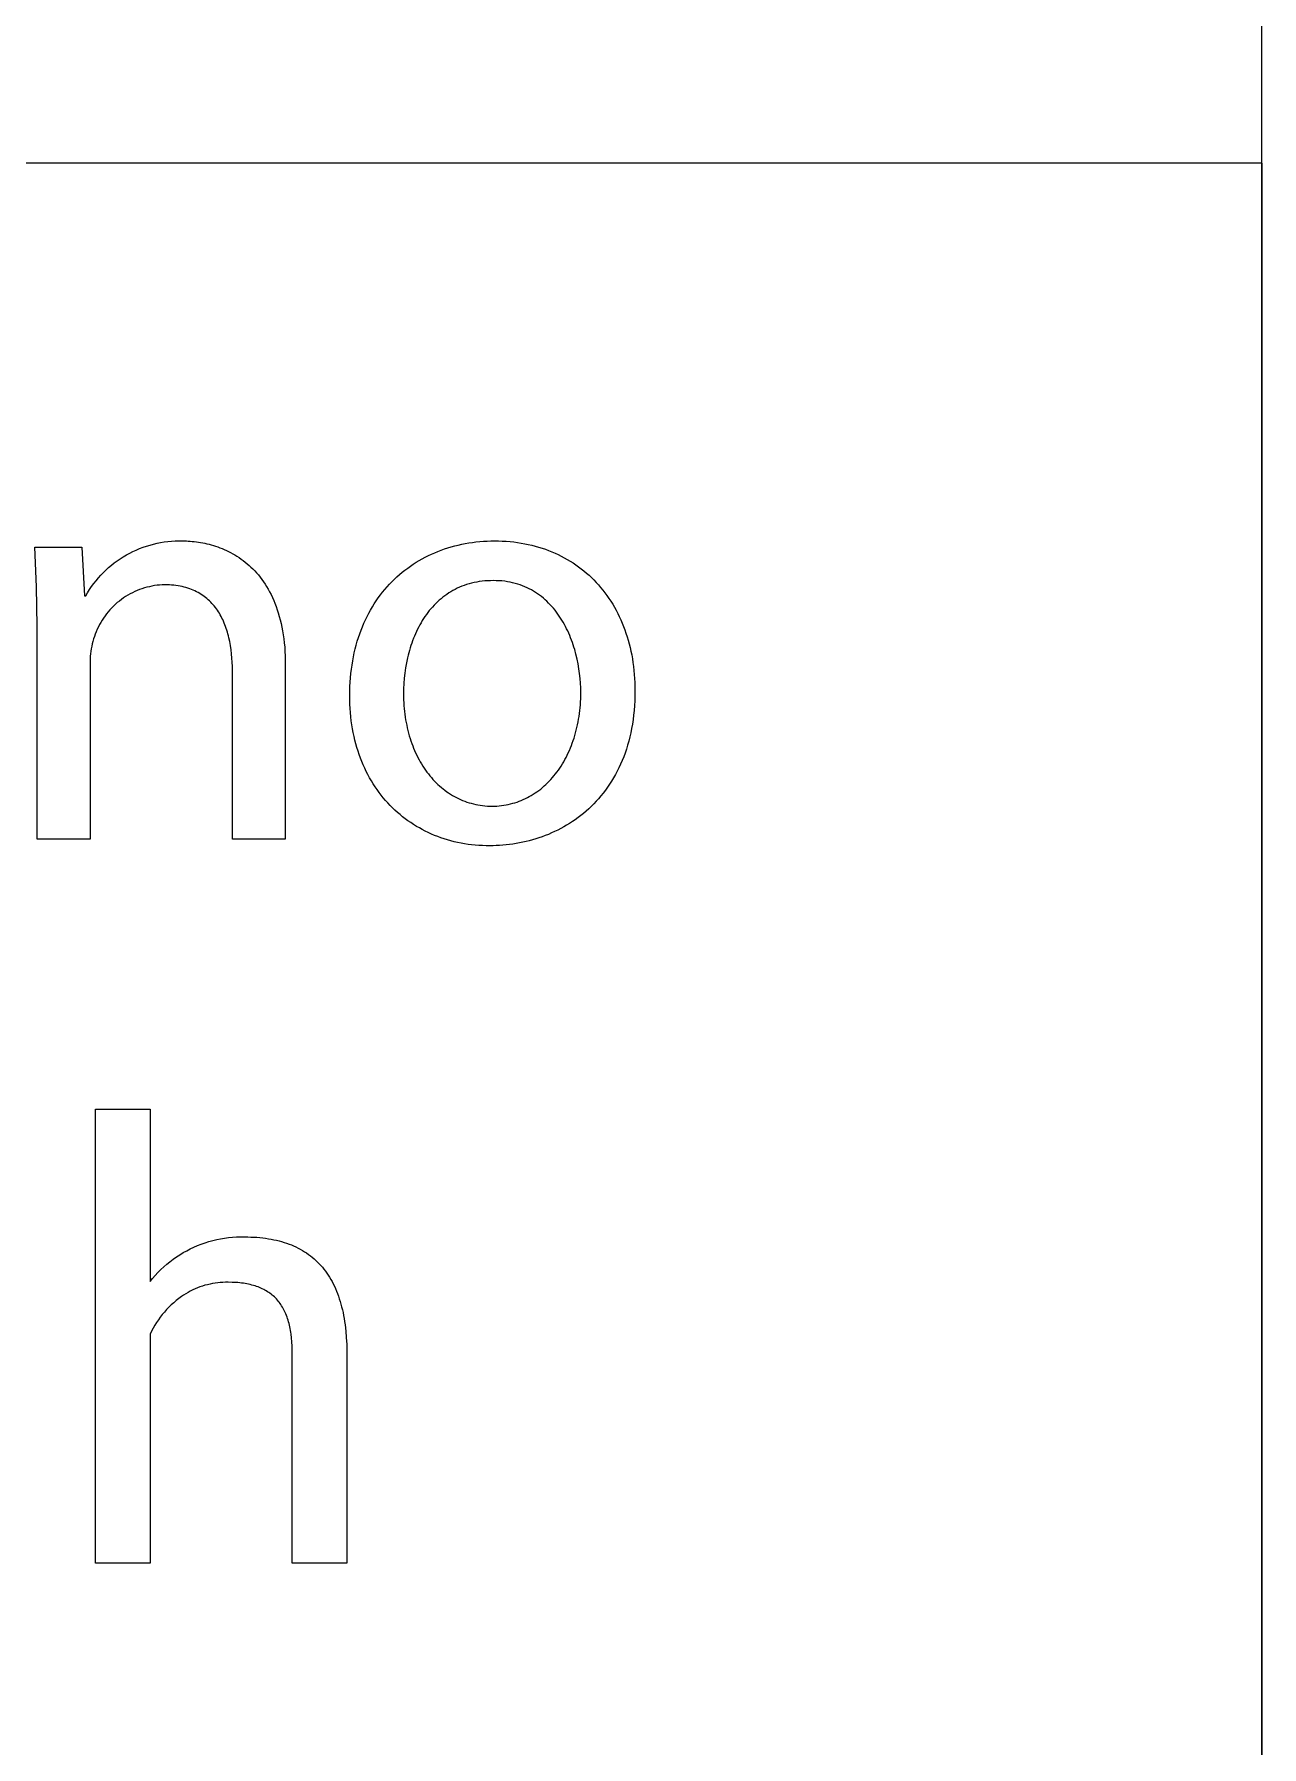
# Model space of a CAD drawing. Header units: millimetres. Extents: x -2163 to 4354, y -841 to 3711.
# Drawn here: x 4214.9 to 4347.7, y -284.2 to -98.9 of the extents above; entities that cross this region are included whole.
import ezdxf

# ---------------------------------------------------------------- set-up
doc = ezdxf.new("R2010")
doc.units = ezdxf.units.MM
doc.header["$MEASUREMENT"] = 0
doc.layers.add('Domyślny', color=7, linetype='Continuous', true_color=0x000000)

msp = doc.modelspace()

# ---------------------------------------------------------------- linework, layer by layer
at = {"layer": 'Domyślny', "color": 18, "lineweight": 15, "true_color": 0x000000}
for p, q in [((4347.69, -841.29), (4347.69, 3711.47)), ((4347.69, -112.81), (1891.21, -112.81)), ((4347.69, -112.81), (4347.69, -841.28)), ((4228.55, -153.88), (4228.94, -153.82)), ((4228.94, -153.82), (4229.33, -153.77)), ((4229.33, -153.77), (4229.73, -153.73)), ((4229.73, -153.73), (4230.12, -153.71)), ((4230.12, -153.71), (4230.52, -153.7)), ((4230.52, -153.7), (4230.91, -153.71)), ((4230.91, -153.71), (4231.12, -153.71)), ((4231.12, -153.71), (4231.33, -153.71)), ((4231.33, -153.71), (4231.54, -153.72)), ((4231.54, -153.72), (4231.75, -153.74)), ((4231.75, -153.74), (4231.97, -153.76)), ((4231.97, -153.76), (4232.19, -153.78)), ((4232.19, -153.78), (4232.42, -153.81)), ((4232.42, -153.81), (4232.64, -153.84)), ((4232.64, -153.84), (4232.87, -153.88)), ((4262.28, -153.87), (4262.67, -153.82)), ((4262.67, -153.82), (4263.07, -153.78)), ((4263.07, -153.78), (4263.47, -153.74)), ((4263.47, -153.74), (4263.87, -153.72)), ((4263.87, -153.72), (4264.27, -153.71)), ((4264.27, -153.71), (4264.68, -153.7)), ((4264.68, -153.7), (4265.1, -153.71)), ((4265.1, -153.71), (4265.52, -153.72)), ((4265.52, -153.72), (4265.94, -153.75)), ((4265.94, -153.75), (4266.35, -153.78)), ((4266.35, -153.78), (4266.75, -153.82)), ((4266.75, -153.82), (4267.15, -153.87)), ((4215.12, -158.67), (4214.92, -154.4)), ((4214.92, -154.4), (4220.02, -154.4)), ((4220.02, -154.4), (4220.32, -159.65)), ((4223.85, -155.86), (4224.18, -155.63)), ((4224.18, -155.63), (4224.51, -155.42)), ((4224.51, -155.42), (4224.85, -155.22)), ((4224.85, -155.22), (4225.2, -155.03)), ((4225.2, -155.03), (4225.55, -154.85)), ((4225.55, -154.85), (4225.91, -154.69)), ((4225.91, -154.69), (4226.27, -154.53)), ((4226.27, -154.53), (4226.64, -154.39)), ((4226.64, -154.39), (4227.02, -154.26)), ((4227.02, -154.26), (4227.4, -154.15)), ((4227.4, -154.15), (4227.78, -154.05)), ((4227.78, -154.05), (4228.16, -153.96)), ((4228.16, -153.96), (4228.55, -153.88)), ((4232.87, -153.88), (4233.1, -153.92)), ((4233.1, -153.92), (4233.33, -153.96)), ((4233.33, -153.96), (4233.56, -154.02)), ((4233.56, -154.02), (4233.79, -154.07)), ((4233.79, -154.07), (4234.02, -154.14)), ((4234.02, -154.14), (4234.26, -154.2)), ((4234.26, -154.2), (4234.49, -154.28)), ((4234.49, -154.28), (4234.72, -154.36)), ((4234.72, -154.36), (4234.96, -154.45)), ((4234.96, -154.45), (4235.19, -154.54)), ((4235.19, -154.54), (4235.43, -154.64)), ((4235.43, -154.64), (4235.66, -154.74)), ((4235.66, -154.74), (4235.89, -154.85)), ((4235.89, -154.85), (4236.12, -154.97)), ((4236.12, -154.97), (4236.35, -155.1)), ((4236.35, -155.1), (4236.58, -155.23)), ((4236.58, -155.23), (4236.8, -155.37)), ((4236.8, -155.37), (4237.03, -155.51)), ((4237.03, -155.51), (4237.25, -155.67)), ((4237.25, -155.67), (4237.47, -155.83)), ((4256.53, -155.82), (4256.85, -155.64)), ((4256.85, -155.64), (4257.18, -155.46)), ((4257.18, -155.46), (4257.52, -155.29)), ((4257.52, -155.29), (4257.86, -155.13)), ((4257.86, -155.13), (4258.2, -154.98)), ((4258.2, -154.98), (4258.55, -154.84)), ((4258.55, -154.84), (4258.91, -154.7)), ((4258.91, -154.7), (4259.27, -154.57)), ((4259.27, -154.57), (4259.63, -154.45)), ((4259.63, -154.45), (4260, -154.34)), ((4260, -154.34), (4260.37, -154.24)), ((4260.37, -154.24), (4260.74, -154.15)), ((4260.74, -154.15), (4261.12, -154.07)), ((4261.12, -154.07), (4261.5, -153.99)), ((4261.5, -153.99), (4261.89, -153.92)), ((4261.89, -153.92), (4262.28, -153.87)), ((4267.15, -153.87), (4267.55, -153.94)), ((4267.55, -153.94), (4267.94, -154.01)), ((4267.94, -154.01), (4268.32, -154.08)), ((4268.32, -154.08), (4268.7, -154.17)), ((4268.7, -154.17), (4269.08, -154.27)), ((4269.08, -154.27), (4269.45, -154.37)), ((4269.45, -154.37), (4269.82, -154.49)), ((4269.82, -154.49), (4270.18, -154.61)), ((4270.18, -154.61), (4270.53, -154.74)), ((4270.53, -154.74), (4270.88, -154.88)), ((4270.88, -154.88), (4271.22, -155.03)), ((4271.22, -155.03), (4271.56, -155.19)), ((4271.56, -155.19), (4271.9, -155.35)), ((4271.9, -155.35), (4272.22, -155.52)), ((4272.22, -155.52), (4272.54, -155.7)), ((4221.81, -157.71), (4222.07, -157.42)), ((4222.07, -157.42), (4222.35, -157.13)), ((4222.35, -157.13), (4222.63, -156.86)), ((4222.63, -156.86), (4222.92, -156.59)), ((4222.92, -156.59), (4223.22, -156.34)), ((4223.22, -156.34), (4223.53, -156.09)), ((4223.53, -156.09), (4223.85, -155.86)), ((4237.47, -155.83), (4237.69, -155.99)), ((4237.69, -155.99), (4237.9, -156.17)), ((4237.9, -156.17), (4238.11, -156.35)), ((4238.11, -156.35), (4238.32, -156.55)), ((4238.32, -156.55), (4238.53, -156.74)), ((4238.53, -156.74), (4238.73, -156.95)), ((4238.73, -156.95), (4238.92, -157.17)), ((4238.92, -157.17), (4239.12, -157.39)), ((4239.12, -157.39), (4239.31, -157.63)), ((4254.12, -157.6), (4254.4, -157.35)), ((4254.4, -157.35), (4254.69, -157.1)), ((4254.69, -157.1), (4254.98, -156.87)), ((4254.98, -156.87), (4255.28, -156.65)), ((4255.28, -156.65), (4255.58, -156.43)), ((4255.58, -156.43), (4255.89, -156.22)), ((4255.89, -156.22), (4256.2, -156.02)), ((4256.2, -156.02), (4256.53, -155.82)), ((4272.54, -155.7), (4272.86, -155.89)), ((4272.86, -155.89), (4273.17, -156.09)), ((4273.17, -156.09), (4273.47, -156.29)), ((4273.47, -156.29), (4273.77, -156.51)), ((4273.77, -156.51), (4274.06, -156.73)), ((4274.06, -156.73), (4274.35, -156.95)), ((4274.35, -156.95), (4274.63, -157.19)), ((4274.63, -157.19), (4274.9, -157.43)), ((4274.9, -157.43), (4275.16, -157.68)), ((4215.18, -162.95), (4215.12, -158.67)), ((4220.45, -159.65), (4220.65, -159.31)), ((4220.65, -159.31), (4220.86, -158.98)), ((4220.86, -158.98), (4221.08, -158.65)), ((4221.08, -158.65), (4221.31, -158.33)), ((4221.31, -158.33), (4221.56, -158.02)), ((4221.56, -158.02), (4221.81, -157.71)), ((4225.49, -159.31), (4225.25, -159.44)), ((4225.75, -159.19), (4225.49, -159.31)), ((4226, -159.08), (4225.75, -159.19)), ((4226.26, -158.98), (4226, -159.08)), ((4226.53, -158.88), (4226.26, -158.98)), ((4226.79, -158.8), (4226.53, -158.88)), ((4227.06, -158.72), (4226.79, -158.8)), ((4227.34, -158.66), (4227.06, -158.72)), ((4227.61, -158.6), (4227.34, -158.66)), ((4227.89, -158.55), (4227.61, -158.6)), ((4228.16, -158.51), (4227.89, -158.55)), ((4228.44, -158.49), (4228.16, -158.51)), ((4228.72, -158.47), (4228.44, -158.49)), ((4229, -158.46), (4228.72, -158.47)), ((4229.25, -158.46), (4229, -158.46)), ((4229.5, -158.47), (4229.25, -158.46)), ((4229.74, -158.49), (4229.5, -158.47)), ((4229.98, -158.51), (4229.74, -158.49)), ((4230.21, -158.53), (4229.98, -158.51)), ((4230.44, -158.57), (4230.21, -158.53)), ((4230.66, -158.61), (4230.44, -158.57)), ((4230.87, -158.65), (4230.66, -158.61)), ((4231.08, -158.7), (4230.87, -158.65)), ((4231.29, -158.76), (4231.08, -158.7)), ((4231.49, -158.82), (4231.29, -158.76)), ((4231.69, -158.88), (4231.49, -158.82)), ((4231.88, -158.95), (4231.69, -158.88)), ((4232.07, -159.03), (4231.88, -158.95)), ((4232.25, -159.11), (4232.07, -159.03)), ((4232.43, -159.2), (4232.25, -159.11)), ((4232.61, -159.29), (4232.43, -159.2)), ((4232.78, -159.39), (4232.61, -159.29)), ((4232.94, -159.49), (4232.78, -159.39)), ((4239.31, -157.63), (4239.49, -157.87)), ((4239.49, -157.87), (4239.67, -158.12)), ((4239.67, -158.12), (4239.85, -158.38)), ((4239.85, -158.38), (4240.02, -158.65)), ((4240.02, -158.65), (4240.18, -158.93)), ((4240.18, -158.93), (4240.34, -159.22)), ((4240.34, -159.22), (4240.49, -159.51)), ((4252.33, -159.56), (4252.57, -159.25)), ((4252.57, -159.25), (4252.81, -158.96)), ((4252.81, -158.96), (4253.06, -158.67)), ((4253.06, -158.67), (4253.31, -158.39)), ((4253.31, -158.39), (4253.58, -158.12)), ((4253.58, -158.12), (4253.84, -157.85)), ((4253.84, -157.85), (4254.12, -157.6)), ((4259.72, -159.34), (4259.51, -159.49)), ((4259.95, -159.21), (4259.72, -159.34)), ((4260.17, -159.07), (4259.95, -159.21)), ((4260.41, -158.95), (4260.17, -159.07)), ((4260.65, -158.83), (4260.41, -158.95)), ((4260.89, -158.72), (4260.65, -158.83)), ((4261.14, -158.62), (4260.89, -158.72)), ((4261.39, -158.52), (4261.14, -158.62)), ((4261.65, -158.43), (4261.39, -158.52)), ((4261.92, -158.35), (4261.65, -158.43)), ((4262.19, -158.28), (4261.92, -158.35)), ((4262.46, -158.22), (4262.19, -158.28)), ((4262.75, -158.16), (4262.46, -158.22)), ((4263.03, -158.11), (4262.75, -158.16)), ((4263.33, -158.07), (4263.03, -158.11)), ((4263.62, -158.04), (4263.33, -158.07)), ((4263.93, -158.02), (4263.62, -158.04)), ((4264.24, -158.01), (4263.93, -158.02)), ((4264.55, -158), (4264.24, -158.01)), ((4264.87, -158.01), (4264.55, -158)), ((4265.17, -158.02), (4264.87, -158.01)), ((4265.48, -158.04), (4265.17, -158.02)), ((4265.78, -158.08), (4265.48, -158.04)), ((4266.07, -158.12), (4265.78, -158.08)), ((4266.35, -158.17), (4266.07, -158.12)), ((4266.63, -158.23), (4266.35, -158.17)), ((4266.91, -158.3), (4266.63, -158.23)), ((4267.18, -158.38), (4266.91, -158.3)), ((4267.44, -158.47), (4267.18, -158.38)), ((4267.69, -158.56), (4267.44, -158.47)), ((4267.95, -158.66), (4267.69, -158.56)), ((4268.19, -158.77), (4267.95, -158.66)), ((4268.43, -158.89), (4268.19, -158.77)), ((4268.67, -159.01), (4268.43, -158.89)), ((4268.89, -159.14), (4268.67, -159.01)), ((4269.12, -159.28), (4268.89, -159.14)), ((4269.34, -159.43), (4269.12, -159.28)), ((4275.16, -157.68), (4275.42, -157.93)), ((4275.42, -157.93), (4275.68, -158.2)), ((4275.68, -158.2), (4275.92, -158.47)), ((4275.92, -158.47), (4276.16, -158.75)), ((4276.16, -158.75), (4276.4, -159.03)), ((4276.4, -159.03), (4276.62, -159.32)), ((4276.62, -159.32), (4276.84, -159.62)), ((4220.32, -159.65), (4220.45, -159.65)), ((4223.06, -161.17), (4222.87, -161.38)), ((4223.25, -160.96), (4223.06, -161.17)), ((4223.45, -160.76), (4223.25, -160.96)), ((4223.65, -160.57), (4223.45, -160.76)), ((4223.86, -160.39), (4223.65, -160.57)), ((4224.08, -160.21), (4223.86, -160.39)), ((4224.3, -160.04), (4224.08, -160.21)), ((4224.53, -159.88), (4224.3, -160.04)), ((4224.76, -159.72), (4224.53, -159.88)), ((4225, -159.58), (4224.76, -159.72)), ((4225.25, -159.44), (4225, -159.58)), ((4233.1, -159.6), (4232.94, -159.49)), ((4233.26, -159.71), (4233.1, -159.6)), ((4233.41, -159.82), (4233.26, -159.71)), ((4233.56, -159.94), (4233.41, -159.82)), ((4233.7, -160.07), (4233.56, -159.94)), ((4233.84, -160.19), (4233.7, -160.07)), ((4233.97, -160.33), (4233.84, -160.19)), ((4234.1, -160.47), (4233.97, -160.33)), ((4234.23, -160.61), (4234.1, -160.47)), ((4234.35, -160.75), (4234.23, -160.61)), ((4234.47, -160.9), (4234.35, -160.75)), ((4234.58, -161.05), (4234.47, -160.9)), ((4234.69, -161.21), (4234.58, -161.05)), ((4234.8, -161.37), (4234.69, -161.21)), ((4240.49, -159.51), (4240.64, -159.82)), ((4240.64, -159.82), (4240.78, -160.14)), ((4240.78, -160.14), (4240.92, -160.46)), ((4240.92, -160.46), (4241.05, -160.8)), ((4241.05, -160.8), (4241.17, -161.15)), ((4241.17, -161.15), (4241.28, -161.5)), ((4251.07, -161.53), (4251.26, -161.19)), ((4251.26, -161.19), (4251.46, -160.84)), ((4251.46, -160.84), (4251.67, -160.51)), ((4251.67, -160.51), (4251.88, -160.19)), ((4251.88, -160.19), (4252.1, -159.87)), ((4252.1, -159.87), (4252.33, -159.56)), ((4257.62, -161.25), (4257.46, -161.46)), ((4257.78, -161.05), (4257.62, -161.25)), ((4257.96, -160.86), (4257.78, -161.05)), ((4258.13, -160.67), (4257.96, -160.86)), ((4258.31, -160.48), (4258.13, -160.67)), ((4258.5, -160.3), (4258.31, -160.48)), ((4258.69, -160.13), (4258.5, -160.3)), ((4258.89, -159.96), (4258.69, -160.13)), ((4259.09, -159.79), (4258.89, -159.96)), ((4259.3, -159.64), (4259.09, -159.79)), ((4259.51, -159.49), (4259.3, -159.64)), ((4269.55, -159.58), (4269.34, -159.43)), ((4269.75, -159.73), (4269.55, -159.58)), ((4269.96, -159.9), (4269.75, -159.73)), ((4270.15, -160.07), (4269.96, -159.9)), ((4270.34, -160.24), (4270.15, -160.07)), ((4270.53, -160.43), (4270.34, -160.24)), ((4270.71, -160.61), (4270.53, -160.43)), ((4270.88, -160.8), (4270.71, -160.61)), ((4271.05, -161), (4270.88, -160.8)), ((4271.22, -161.2), (4271.05, -161)), ((4271.38, -161.41), (4271.22, -161.2)), ((4276.84, -159.62), (4277.05, -159.93)), ((4277.05, -159.93), (4277.26, -160.24)), ((4277.26, -160.24), (4277.46, -160.56)), ((4277.46, -160.56), (4277.65, -160.88)), ((4277.65, -160.88), (4277.83, -161.21)), ((4277.83, -161.21), (4278.01, -161.55)), ((4215.18, -186), (4215.18, -162.95)), ((4221.81, -163.01), (4221.69, -163.27)), ((4221.93, -162.77), (4221.81, -163.01)), ((4222.07, -162.52), (4221.93, -162.77)), ((4222.22, -162.28), (4222.07, -162.52)), ((4222.37, -162.05), (4222.22, -162.28)), ((4222.53, -161.82), (4222.37, -162.05)), ((4222.7, -161.59), (4222.53, -161.82)), ((4222.87, -161.38), (4222.7, -161.59)), ((4234.9, -161.54), (4234.8, -161.37)), ((4235, -161.7), (4234.9, -161.54)), ((4235.09, -161.88), (4235, -161.7)), ((4235.18, -162.05), (4235.09, -161.88)), ((4235.27, -162.23), (4235.18, -162.05)), ((4235.35, -162.41), (4235.27, -162.23)), ((4235.43, -162.6), (4235.35, -162.41)), ((4235.51, -162.78), (4235.43, -162.6)), ((4235.58, -162.97), (4235.51, -162.78)), ((4235.65, -163.17), (4235.58, -162.97)), ((4241.28, -161.5), (4241.39, -161.87)), ((4241.39, -161.87), (4241.49, -162.25)), ((4241.49, -162.25), (4241.58, -162.64)), ((4241.58, -162.64), (4241.67, -163.04)), ((4241.67, -163.04), (4241.74, -163.45)), ((4250.23, -163.38), (4250.39, -163)), ((4250.39, -163), (4250.55, -162.62)), ((4250.55, -162.62), (4250.71, -162.25)), ((4250.71, -162.25), (4250.89, -161.89)), ((4250.89, -161.89), (4251.07, -161.53)), ((4256.47, -163.02), (4256.35, -163.26)), ((4256.6, -162.79), (4256.47, -163.02)), ((4256.73, -162.56), (4256.6, -162.79)), ((4256.86, -162.33), (4256.73, -162.56)), ((4257, -162.1), (4256.86, -162.33)), ((4257.15, -161.88), (4257, -162.1)), ((4257.3, -161.67), (4257.15, -161.88)), ((4257.46, -161.46), (4257.3, -161.67)), ((4271.53, -161.62), (4271.38, -161.41)), ((4271.68, -161.84), (4271.53, -161.62)), ((4271.83, -162.06), (4271.68, -161.84)), ((4271.97, -162.28), (4271.83, -162.06)), ((4272.1, -162.51), (4271.97, -162.28)), ((4272.23, -162.74), (4272.1, -162.51)), ((4272.36, -162.97), (4272.23, -162.74)), ((4272.48, -163.21), (4272.36, -162.97)), ((4278.01, -161.55), (4278.17, -161.89)), ((4278.17, -161.89), (4278.34, -162.24)), ((4278.34, -162.24), (4278.49, -162.6)), ((4278.49, -162.6), (4278.63, -162.96)), ((4278.63, -162.96), (4278.77, -163.33)), ((4221.15, -164.84), (4221.09, -165.11)), ((4221.22, -164.58), (4221.15, -164.84)), ((4221.3, -164.32), (4221.22, -164.58)), ((4221.38, -164.05), (4221.3, -164.32)), ((4221.47, -163.79), (4221.38, -164.05)), ((4221.58, -163.53), (4221.47, -163.79)), ((4221.69, -163.27), (4221.58, -163.53)), ((4235.71, -163.37), (4235.65, -163.17)), ((4235.77, -163.57), (4235.71, -163.37)), ((4235.83, -163.77), (4235.77, -163.57)), ((4235.88, -163.97), (4235.83, -163.77)), ((4235.93, -164.18), (4235.88, -163.97)), ((4236.03, -164.6), (4235.93, -164.18)), ((4236.1, -165.03), (4236.03, -164.6)), ((4241.74, -163.45), (4241.81, -163.87)), ((4241.81, -163.87), (4241.87, -164.3)), ((4241.87, -164.3), (4241.92, -164.74)), ((4241.92, -164.74), (4241.97, -165.2)), ((4249.71, -164.99), (4249.83, -164.57)), ((4249.83, -164.57), (4249.96, -164.17)), ((4249.96, -164.17), (4250.09, -163.77)), ((4250.09, -163.77), (4250.23, -163.38)), ((4255.72, -164.76), (4255.63, -165.02)), ((4255.81, -164.51), (4255.72, -164.76)), ((4255.91, -164.25), (4255.81, -164.51)), ((4256.01, -164), (4255.91, -164.25)), ((4256.12, -163.75), (4256.01, -164)), ((4256.23, -163.5), (4256.12, -163.75)), ((4256.35, -163.26), (4256.23, -163.5)), ((4272.59, -163.45), (4272.48, -163.21)), ((4272.7, -163.69), (4272.59, -163.45)), ((4272.81, -163.94), (4272.7, -163.69)), ((4272.91, -164.19), (4272.81, -163.94)), ((4273.01, -164.44), (4272.91, -164.19)), ((4273.1, -164.69), (4273.01, -164.44)), ((4273.19, -164.94), (4273.1, -164.69)), ((4273.27, -165.2), (4273.19, -164.94)), ((4278.77, -163.33), (4278.9, -163.7)), ((4278.9, -163.7), (4279.03, -164.08)), ((4279.03, -164.08), (4279.14, -164.46)), ((4279.14, -164.46), (4279.25, -164.85)), ((4279.25, -164.85), (4279.34, -165.25)), ((4220.92, -166.46), (4220.91, -166.74)), ((4220.91, -166.74), (4220.91, -167.01)), ((4220.93, -166.19), (4220.92, -166.46)), ((4220.96, -165.92), (4220.93, -166.19)), ((4220.99, -165.65), (4220.96, -165.92)), ((4221.04, -165.38), (4220.99, -165.65)), ((4221.09, -165.11), (4221.04, -165.38)), ((4236.17, -165.48), (4236.1, -165.03)), ((4236.22, -165.92), (4236.17, -165.48)), ((4236.26, -166.38), (4236.22, -165.92)), ((4236.29, -166.84), (4236.26, -166.38)), ((4241.97, -165.2), (4242, -165.67)), ((4242, -165.67), (4242.02, -166.15)), ((4242.02, -166.15), (4242.04, -166.64)), ((4242.04, -166.64), (4242.04, -167.14)), ((4249.26, -167.15), (4249.33, -166.7)), ((4249.33, -166.7), (4249.41, -166.26)), ((4249.41, -166.26), (4249.5, -165.83)), ((4249.5, -165.83), (4249.6, -165.4)), ((4249.6, -165.4), (4249.71, -164.99)), ((4255.26, -166.36), (4255.15, -166.91)), ((4255.33, -166.09), (4255.26, -166.36)), ((4255.4, -165.82), (4255.33, -166.09)), ((4255.47, -165.55), (4255.4, -165.82)), ((4255.55, -165.29), (4255.47, -165.55)), ((4255.63, -165.02), (4255.55, -165.29)), ((4273.35, -165.46), (4273.27, -165.2)), ((4273.49, -165.97), (4273.35, -165.46)), ((4273.61, -166.5), (4273.49, -165.97)), ((4273.72, -167.02), (4273.61, -166.5)), ((4279.34, -165.25), (4279.43, -165.65)), ((4279.43, -165.65), (4279.52, -166.05)), ((4279.52, -166.05), (4279.59, -166.47)), ((4279.59, -166.47), (4279.65, -166.88)), ((4220.91, -167.01), (4220.91, -186)), ((4236.31, -167.31), (4236.29, -166.84)), ((4236.31, -167.79), (4236.31, -167.31)), ((4236.31, -186), (4236.31, -167.79)), ((4242.04, -167.14), (4242.04, -186)), ((4249.06, -169), (4249.09, -168.53)), ((4249.09, -168.53), (4249.14, -168.06)), ((4249.14, -168.06), (4249.19, -167.6)), ((4249.19, -167.6), (4249.26, -167.15)), ((4254.91, -168.57), (4254.86, -169.14)), ((4254.97, -168.01), (4254.91, -168.57)), ((4255.05, -167.46), (4254.97, -168.01)), ((4255.15, -166.91), (4255.05, -167.46)), ((4273.81, -167.55), (4273.72, -167.02)), ((4273.88, -168.07), (4273.81, -167.55)), ((4273.94, -168.59), (4273.88, -168.07)), ((4273.98, -169.11), (4273.94, -168.59)), ((4279.65, -166.88), (4279.71, -167.3)), ((4279.71, -167.3), (4279.76, -167.73)), ((4279.76, -167.73), (4279.8, -168.16)), ((4279.8, -168.16), (4279.83, -168.6)), ((4279.83, -168.6), (4279.85, -169.04)), ((4249.01, -170.46), (4249.02, -169.96)), ((4249.02, -170.92), (4249.01, -170.46)), ((4249.02, -169.96), (4249.03, -169.48)), ((4249.03, -169.48), (4249.06, -169)), ((4254.84, -169.7), (4254.83, -170.26)), ((4254.83, -170.26), (4254.83, -170.58)), ((4254.86, -169.14), (4254.84, -169.7)), ((4274, -169.62), (4273.98, -169.11)), ((4274.01, -170.13), (4274, -169.62)), ((4274, -170.79), (4274.01, -170.46)), ((4274.01, -170.46), (4274.01, -170.13)), ((4279.85, -169.04), (4279.87, -169.49)), ((4279.86, -170.48), (4279.85, -171.01)), ((4279.87, -169.94), (4279.86, -170.48)), ((4279.87, -169.49), (4279.87, -169.94)), ((4249.03, -171.38), (4249.02, -170.92)), ((4249.06, -171.84), (4249.03, -171.38)), ((4249.09, -172.29), (4249.06, -171.84)), ((4249.13, -172.73), (4249.09, -172.29)), ((4254.83, -170.58), (4254.84, -170.9)), ((4254.84, -170.9), (4254.85, -171.22)), ((4254.85, -171.22), (4254.87, -171.54)), ((4254.87, -171.54), (4254.9, -171.85)), ((4254.9, -171.85), (4254.93, -172.16)), ((4254.93, -172.16), (4254.97, -172.47)), ((4273.87, -172.39), (4273.9, -172.07)), ((4273.9, -172.07), (4273.94, -171.76)), ((4273.94, -171.76), (4273.96, -171.44)), ((4273.96, -171.44), (4273.98, -171.12)), ((4273.98, -171.12), (4274, -170.79)), ((4279.78, -172.05), (4279.73, -172.55)), ((4279.82, -171.53), (4279.78, -172.05)), ((4279.85, -171.01), (4279.82, -171.53)), ((4249.18, -173.17), (4249.13, -172.73)), ((4249.24, -173.6), (4249.18, -173.17)), ((4249.31, -174.03), (4249.24, -173.6)), ((4249.39, -174.45), (4249.31, -174.03)), ((4254.97, -172.47), (4255.01, -172.77)), ((4255.01, -172.77), (4255.06, -173.07)), ((4255.06, -173.07), (4255.11, -173.37)), ((4255.11, -173.37), (4255.17, -173.66)), ((4255.17, -173.66), (4255.23, -173.95)), ((4255.23, -173.95), (4255.3, -174.24)), ((4273.45, -174.48), (4273.52, -174.19)), ((4273.52, -174.19), (4273.59, -173.9)), ((4273.59, -173.9), (4273.66, -173.6)), ((4273.66, -173.6), (4273.72, -173.3)), ((4273.72, -173.3), (4273.77, -173)), ((4273.77, -173), (4273.82, -172.7)), ((4273.82, -172.7), (4273.87, -172.39)), ((4279.51, -174.01), (4279.41, -174.47)), ((4279.59, -173.53), (4279.51, -174.01)), ((4279.66, -173.05), (4279.59, -173.53)), ((4279.73, -172.55), (4279.66, -173.05)), ((4249.48, -174.86), (4249.39, -174.45)), ((4249.57, -175.27), (4249.48, -174.86)), ((4249.68, -175.67), (4249.57, -175.27)), ((4249.79, -176.07), (4249.68, -175.67)), ((4249.91, -176.46), (4249.79, -176.07)), ((4255.3, -174.24), (4255.37, -174.52)), ((4255.37, -174.52), (4255.45, -174.8)), ((4255.45, -174.8), (4255.54, -175.08)), ((4255.54, -175.08), (4255.63, -175.35)), ((4255.63, -175.35), (4255.72, -175.62)), ((4255.72, -175.62), (4255.82, -175.89)), ((4255.82, -175.89), (4255.92, -176.15)), ((4272.89, -176.12), (4272.99, -175.86)), ((4272.99, -175.86), (4273.09, -175.59)), ((4273.09, -175.59), (4273.19, -175.32)), ((4273.19, -175.32), (4273.28, -175.04)), ((4273.28, -175.04), (4273.37, -174.76)), ((4273.37, -174.76), (4273.45, -174.48)), ((4279.07, -175.82), (4278.94, -176.25)), ((4279.2, -175.38), (4279.07, -175.82)), ((4279.31, -174.93), (4279.2, -175.38)), ((4279.41, -174.47), (4279.31, -174.93)), ((4250.04, -176.84), (4249.91, -176.46)), ((4250.18, -177.22), (4250.04, -176.84)), ((4250.32, -177.59), (4250.18, -177.22)), ((4250.48, -177.95), (4250.32, -177.59)), ((4255.92, -176.15), (4256.03, -176.4)), ((4256.03, -176.4), (4256.14, -176.66)), ((4256.14, -176.66), (4256.26, -176.9)), ((4256.26, -176.9), (4256.38, -177.15)), ((4256.38, -177.15), (4256.51, -177.39)), ((4256.51, -177.39), (4256.64, -177.62)), ((4256.64, -177.62), (4256.77, -177.85)), ((4256.77, -177.85), (4256.91, -178.08)), ((4271.88, -178.07), (4272.02, -177.85)), ((4272.02, -177.85), (4272.16, -177.61)), ((4272.16, -177.61), (4272.29, -177.38)), ((4272.29, -177.38), (4272.42, -177.14)), ((4272.42, -177.14), (4272.54, -176.89)), ((4272.54, -176.89), (4272.66, -176.64)), ((4272.66, -176.64), (4272.78, -176.38)), ((4272.78, -176.38), (4272.89, -176.12)), ((4278.32, -177.87), (4278.14, -178.26)), ((4278.49, -177.48), (4278.32, -177.87)), ((4278.65, -177.08), (4278.49, -177.48)), ((4278.8, -176.67), (4278.65, -177.08)), ((4278.94, -176.25), (4278.8, -176.67)), ((4250.64, -178.31), (4250.48, -177.95)), ((4250.8, -178.66), (4250.64, -178.31)), ((4250.98, -179), (4250.8, -178.66)), ((4251.16, -179.34), (4250.98, -179)), ((4251.35, -179.67), (4251.16, -179.34)), ((4251.55, -180), (4251.35, -179.67)), ((4256.91, -178.08), (4257.06, -178.3)), ((4257.06, -178.3), (4257.21, -178.52)), ((4257.21, -178.52), (4257.36, -178.73)), ((4257.36, -178.73), (4257.52, -178.93)), ((4257.52, -178.93), (4257.68, -179.13)), ((4257.68, -179.13), (4257.84, -179.33)), ((4257.84, -179.33), (4258.01, -179.52)), ((4258.01, -179.52), (4258.18, -179.71)), ((4258.18, -179.71), (4258.36, -179.89)), ((4270.41, -179.89), (4270.59, -179.71)), ((4270.59, -179.71), (4270.77, -179.52)), ((4270.77, -179.52), (4270.94, -179.33)), ((4270.94, -179.33), (4271.1, -179.13)), ((4271.1, -179.13), (4271.27, -178.93)), ((4271.27, -178.93), (4271.43, -178.73)), ((4271.43, -178.73), (4271.58, -178.51)), ((4271.58, -178.51), (4271.73, -178.3)), ((4271.73, -178.3), (4271.88, -178.07)), ((4277.35, -179.7), (4277.13, -180.04)), ((4277.56, -179.36), (4277.35, -179.7)), ((4277.76, -179), (4277.56, -179.36)), ((4277.95, -178.63), (4277.76, -179)), ((4278.14, -178.26), (4277.95, -178.63)), ((4251.76, -180.31), (4251.55, -180)), ((4251.97, -180.62), (4251.76, -180.31)), ((4252.19, -180.93), (4251.97, -180.62)), ((4252.41, -181.22), (4252.19, -180.93)), ((4252.64, -181.51), (4252.41, -181.22)), ((4252.88, -181.79), (4252.64, -181.51)), ((4258.36, -179.89), (4258.54, -180.06)), ((4258.54, -180.06), (4258.73, -180.23)), ((4258.73, -180.23), (4258.92, -180.39)), ((4258.92, -180.39), (4259.11, -180.55)), ((4259.11, -180.55), (4259.3, -180.7)), ((4259.3, -180.7), (4259.5, -180.85)), ((4259.5, -180.85), (4259.71, -180.99)), ((4259.71, -180.99), (4259.91, -181.12)), ((4259.91, -181.12), (4260.12, -181.25)), ((4260.12, -181.25), (4260.33, -181.37)), ((4260.33, -181.37), (4260.55, -181.49)), ((4260.55, -181.49), (4260.77, -181.6)), ((4260.77, -181.6), (4260.99, -181.7)), ((4267.79, -181.7), (4268.01, -181.6)), ((4268.01, -181.6), (4268.23, -181.49)), ((4268.23, -181.49), (4268.44, -181.38)), ((4268.44, -181.38), (4268.65, -181.26)), ((4268.65, -181.26), (4268.86, -181.13)), ((4268.86, -181.13), (4269.07, -180.99)), ((4269.07, -180.99), (4269.27, -180.85)), ((4269.27, -180.85), (4269.47, -180.71)), ((4269.47, -180.71), (4269.67, -180.56)), ((4269.67, -180.56), (4269.86, -180.4)), ((4269.86, -180.4), (4270.05, -180.23)), ((4270.05, -180.23), (4270.23, -180.06)), ((4270.23, -180.06), (4270.41, -179.89)), ((4275.94, -181.61), (4275.68, -181.89)), ((4276.19, -181.31), (4275.94, -181.61)), ((4276.44, -181.01), (4276.19, -181.31)), ((4276.68, -180.69), (4276.44, -181.01)), ((4276.91, -180.37), (4276.68, -180.69)), ((4277.13, -180.04), (4276.91, -180.37)), ((4253.13, -182.07), (4252.88, -181.79)), ((4253.38, -182.33), (4253.13, -182.07)), ((4253.64, -182.59), (4253.38, -182.33)), ((4253.9, -182.85), (4253.64, -182.59)), ((4254.17, -183.09), (4253.9, -182.85)), ((4254.45, -183.33), (4254.17, -183.09)), ((4254.73, -183.56), (4254.45, -183.33)), ((4260.99, -181.7), (4261.22, -181.8)), ((4261.22, -181.8), (4261.45, -181.88)), ((4261.45, -181.88), (4261.68, -181.97)), ((4261.68, -181.97), (4261.92, -182.04)), ((4261.92, -182.04), (4262.15, -182.11)), ((4262.15, -182.11), (4262.39, -182.17)), ((4262.39, -182.17), (4262.64, -182.23)), ((4262.64, -182.23), (4262.88, -182.28)), ((4262.88, -182.28), (4263.13, -182.32)), ((4263.13, -182.32), (4263.39, -182.35)), ((4263.39, -182.35), (4263.64, -182.38)), ((4263.64, -182.38), (4263.9, -182.4)), ((4263.9, -182.4), (4264.16, -182.41)), ((4264.16, -182.41), (4264.42, -182.41)), ((4264.42, -182.41), (4264.68, -182.41)), ((4264.68, -182.41), (4264.93, -182.4)), ((4264.93, -182.4), (4265.18, -182.38)), ((4265.18, -182.38), (4265.43, -182.35)), ((4265.43, -182.35), (4265.68, -182.32)), ((4265.68, -182.32), (4265.92, -182.28)), ((4265.92, -182.28), (4266.16, -182.23)), ((4266.16, -182.23), (4266.4, -182.18)), ((4266.4, -182.18), (4266.64, -182.11)), ((4266.64, -182.11), (4266.87, -182.05)), ((4266.87, -182.05), (4267.11, -181.97)), ((4267.11, -181.97), (4267.34, -181.89)), ((4267.34, -181.89), (4267.56, -181.8)), ((4267.56, -181.8), (4267.79, -181.7)), ((4274.01, -183.43), (4273.71, -183.66)), ((4274.3, -183.2), (4274.01, -183.43)), ((4274.59, -182.95), (4274.3, -183.2)), ((4274.87, -182.7), (4274.59, -182.95)), ((4275.15, -182.44), (4274.87, -182.7)), ((4275.42, -182.17), (4275.15, -182.44)), ((4275.68, -181.89), (4275.42, -182.17)), ((4255.02, -183.78), (4254.73, -183.56)), ((4255.31, -184), (4255.02, -183.78)), ((4255.61, -184.2), (4255.31, -184)), ((4255.91, -184.4), (4255.61, -184.2)), ((4256.22, -184.6), (4255.91, -184.4)), ((4256.54, -184.78), (4256.22, -184.6)), ((4256.86, -184.95), (4256.54, -184.78)), ((4257.18, -185.12), (4256.86, -184.95)), ((4257.51, -185.28), (4257.18, -185.12)), ((4257.85, -185.43), (4257.51, -185.28)), ((4270.85, -185.32), (4270.51, -185.47)), ((4271.18, -185.17), (4270.85, -185.32)), ((4271.51, -185.01), (4271.18, -185.17)), ((4271.84, -184.84), (4271.51, -185.01)), ((4272.16, -184.67), (4271.84, -184.84)), ((4272.48, -184.48), (4272.16, -184.67)), ((4272.79, -184.29), (4272.48, -184.48)), ((4273.1, -184.09), (4272.79, -184.29)), ((4273.41, -183.88), (4273.1, -184.09)), ((4273.71, -183.66), (4273.41, -183.88)), ((4220.91, -186), (4215.18, -186)), ((4242.04, -186), (4236.31, -186)), ((4258.19, -185.58), (4257.85, -185.43)), ((4258.53, -185.71), (4258.19, -185.58)), ((4258.88, -185.84), (4258.53, -185.71)), ((4259.23, -185.96), (4258.88, -185.84)), ((4259.59, -186.07), (4259.23, -185.96)), ((4259.95, -186.17), (4259.59, -186.07)), ((4260.31, -186.26), (4259.95, -186.17)), ((4260.68, -186.35), (4260.31, -186.26)), ((4261.05, -186.42), (4260.68, -186.35)), ((4261.43, -186.49), (4261.05, -186.42)), ((4261.81, -186.55), (4261.43, -186.49)), ((4262.19, -186.6), (4261.81, -186.55)), ((4262.58, -186.64), (4262.19, -186.6)), ((4262.97, -186.67), (4262.58, -186.64)), ((4263.36, -186.69), (4262.97, -186.67)), ((4263.76, -186.71), (4263.36, -186.69)), ((4264.16, -186.71), (4263.76, -186.71)), ((4264.52, -186.71), (4264.16, -186.71)), ((4264.87, -186.69), (4264.52, -186.71)), ((4265.23, -186.68), (4264.87, -186.69)), ((4265.59, -186.65), (4265.23, -186.68)), ((4265.95, -186.62), (4265.59, -186.65)), ((4266.31, -186.57), (4265.95, -186.62)), ((4266.66, -186.52), (4266.31, -186.57)), ((4267.02, -186.47), (4266.66, -186.52)), ((4267.38, -186.4), (4267.02, -186.47)), ((4267.73, -186.33), (4267.38, -186.4)), ((4268.09, -186.25), (4267.73, -186.33)), ((4268.44, -186.16), (4268.09, -186.25)), ((4268.79, -186.07), (4268.44, -186.16)), ((4269.14, -185.96), (4268.79, -186.07)), ((4269.48, -185.85), (4269.14, -185.96)), ((4269.83, -185.73), (4269.48, -185.85)), ((4270.17, -185.6), (4269.83, -185.73)), ((4270.51, -185.47), (4270.17, -185.6))]:
    msp.add_line(p, q, dxfattribs=at)
at = {"layer": 'Domyślny'}
for p, q in [((4221.5, -264.37), (4221.5, -215.21)), ((4221.5, -215.21), (4227.41, -215.21)), ((4227.41, -215.21), (4227.41, -233.87)), ((4232.54, -229.97), (4232.95, -229.82)), ((4232.95, -229.82), (4233.36, -229.67)), ((4233.36, -229.67), (4233.77, -229.54)), ((4233.77, -229.54), (4234.19, -229.43)), ((4234.19, -229.43), (4234.62, -229.32)), ((4234.62, -229.32), (4235.04, -229.24)), ((4235.04, -229.24), (4235.47, -229.17)), ((4235.47, -229.17), (4235.9, -229.11)), ((4235.9, -229.11), (4236.33, -229.07)), ((4236.33, -229.07), (4236.77, -229.04)), ((4236.77, -229.04), (4237.2, -229.03)), ((4237.2, -229.03), (4237.64, -229.03)), ((4237.64, -229.03), (4237.98, -229.04)), ((4237.98, -229.04), (4238.31, -229.05)), ((4238.31, -229.05), (4238.64, -229.06)), ((4238.64, -229.06), (4238.97, -229.08)), ((4238.97, -229.08), (4239.28, -229.11)), ((4239.28, -229.11), (4239.6, -229.14)), ((4239.6, -229.14), (4239.91, -229.18)), ((4239.91, -229.18), (4240.21, -229.23)), ((4240.21, -229.23), (4240.51, -229.28)), ((4240.51, -229.28), (4240.8, -229.34)), ((4240.8, -229.34), (4241.08, -229.4)), ((4241.08, -229.4), (4241.37, -229.47)), ((4241.37, -229.47), (4241.64, -229.55)), ((4241.64, -229.55), (4241.91, -229.63)), ((4241.91, -229.63), (4242.18, -229.72)), ((4242.18, -229.72), (4242.44, -229.81)), ((4242.44, -229.81), (4242.69, -229.91)), ((4229.55, -231.72), (4229.9, -231.46)), ((4229.9, -231.46), (4230.25, -231.21)), ((4230.25, -231.21), (4230.62, -230.97)), ((4230.62, -230.97), (4230.99, -230.74)), ((4230.99, -230.74), (4231.37, -230.53)), ((4231.37, -230.53), (4231.75, -230.33)), ((4231.75, -230.33), (4232.15, -230.15)), ((4232.15, -230.15), (4232.54, -229.97)), ((4242.69, -229.91), (4242.94, -230.02)), ((4242.94, -230.02), (4243.19, -230.13)), ((4243.19, -230.13), (4243.43, -230.25)), ((4243.43, -230.25), (4243.66, -230.37)), ((4243.66, -230.37), (4243.89, -230.5)), ((4243.89, -230.5), (4244.11, -230.64)), ((4244.11, -230.64), (4244.33, -230.78)), ((4244.33, -230.78), (4244.54, -230.93)), ((4244.54, -230.93), (4244.75, -231.08)), ((4244.75, -231.08), (4244.95, -231.24)), ((4244.95, -231.24), (4245.15, -231.41)), ((4245.15, -231.41), (4245.34, -231.58)), ((4245.34, -231.58), (4245.53, -231.76)), ((4227.41, -233.87), (4227.68, -233.54)), ((4227.68, -233.54), (4227.97, -233.21)), ((4227.97, -233.21), (4228.26, -232.89)), ((4228.26, -232.89), (4228.57, -232.58)), ((4228.57, -232.58), (4228.89, -232.28)), ((4228.89, -232.28), (4229.21, -232)), ((4229.21, -232), (4229.55, -231.72)), ((4245.53, -231.76), (4245.71, -231.95)), ((4245.71, -231.95), (4245.88, -232.14)), ((4245.88, -232.14), (4246.05, -232.33)), ((4246.05, -232.33), (4246.22, -232.54)), ((4246.22, -232.54), (4246.38, -232.75)), ((4246.38, -232.75), (4246.53, -232.96)), ((4246.53, -232.96), (4246.68, -233.18)), ((4246.68, -233.18), (4246.82, -233.41)), ((4246.82, -233.41), (4246.96, -233.64)), ((4231.03, -235.34), (4230.8, -235.5)), ((4231.27, -235.19), (4231.03, -235.34)), ((4231.51, -235.04), (4231.27, -235.19)), ((4231.76, -234.91), (4231.51, -235.04)), ((4232.02, -234.78), (4231.76, -234.91)), ((4232.27, -234.66), (4232.02, -234.78)), ((4232.53, -234.56), (4232.27, -234.66)), ((4232.8, -234.45), (4232.53, -234.56)), ((4233.07, -234.36), (4232.8, -234.45)), ((4233.34, -234.28), (4233.07, -234.36)), ((4233.61, -234.21), (4233.34, -234.28)), ((4233.89, -234.14), (4233.61, -234.21)), ((4234.16, -234.09), (4233.89, -234.14)), ((4234.44, -234.04), (4234.16, -234.09)), ((4234.72, -234), (4234.44, -234.04)), ((4235, -233.98), (4234.72, -234)), ((4235.29, -233.96), (4235, -233.98)), ((4235.57, -233.95), (4235.29, -233.96)), ((4235.85, -233.95), (4235.57, -233.95)), ((4236.29, -233.96), (4235.85, -233.95)), ((4236.5, -233.97), (4236.29, -233.96)), ((4236.71, -233.98), (4236.5, -233.97)), ((4236.91, -233.99), (4236.71, -233.98)), ((4237.11, -234.01), (4236.91, -233.99)), ((4237.31, -234.04), (4237.11, -234.01)), ((4237.51, -234.06), (4237.31, -234.04)), ((4237.7, -234.09), (4237.51, -234.06)), ((4237.88, -234.13), (4237.7, -234.09)), ((4238.07, -234.16), (4237.88, -234.13)), ((4238.25, -234.2), (4238.07, -234.16)), ((4238.42, -234.25), (4238.25, -234.2)), ((4238.6, -234.3), (4238.42, -234.25)), ((4238.76, -234.35), (4238.6, -234.3)), ((4238.93, -234.4), (4238.76, -234.35)), ((4239.09, -234.46), (4238.93, -234.4)), ((4239.25, -234.52), (4239.09, -234.46)), ((4239.4, -234.59), (4239.25, -234.52)), ((4239.55, -234.66), (4239.4, -234.59)), ((4239.7, -234.73), (4239.55, -234.66)), ((4239.84, -234.8), (4239.7, -234.73)), ((4239.98, -234.88), (4239.84, -234.8)), ((4240.12, -234.97), (4239.98, -234.88)), ((4240.25, -235.05), (4240.12, -234.97)), ((4240.38, -235.14), (4240.25, -235.05)), ((4240.5, -235.23), (4240.38, -235.14)), ((4240.62, -235.33), (4240.5, -235.23)), ((4240.74, -235.43), (4240.62, -235.33)), ((4246.96, -233.64), (4247.1, -233.88)), ((4247.1, -233.88), (4247.22, -234.13)), ((4247.22, -234.13), (4247.35, -234.38)), ((4247.35, -234.38), (4247.46, -234.64)), ((4247.46, -234.64), (4247.57, -234.9)), ((4247.57, -234.9), (4247.68, -235.17)), ((4247.68, -235.17), (4247.78, -235.45)), ((4228.96, -237.17), (4228.73, -237.45)), ((4229.2, -236.91), (4228.96, -237.17)), ((4229.44, -236.65), (4229.2, -236.91)), ((4229.7, -236.4), (4229.44, -236.65)), ((4229.96, -236.16), (4229.7, -236.4)), ((4230.23, -235.93), (4229.96, -236.16)), ((4230.51, -235.71), (4230.23, -235.93)), ((4230.8, -235.5), (4230.51, -235.71)), ((4240.86, -235.54), (4240.74, -235.43)), ((4240.97, -235.64), (4240.86, -235.54)), ((4241.07, -235.75), (4240.97, -235.64)), ((4241.18, -235.87), (4241.07, -235.75)), ((4241.28, -235.99), (4241.18, -235.87)), ((4241.37, -236.11), (4241.28, -235.99)), ((4241.47, -236.24), (4241.37, -236.11)), ((4241.56, -236.37), (4241.47, -236.24)), ((4241.64, -236.5), (4241.56, -236.37)), ((4241.73, -236.64), (4241.64, -236.5)), ((4241.81, -236.78), (4241.73, -236.64)), ((4241.89, -236.92), (4241.81, -236.78)), ((4241.96, -237.07), (4241.89, -236.92)), ((4242.03, -237.23), (4241.96, -237.07)), ((4242.1, -237.38), (4242.03, -237.23)), ((4247.78, -235.45), (4247.88, -235.73)), ((4247.88, -235.73), (4247.97, -236.02)), ((4247.97, -236.02), (4248.05, -236.31)), ((4248.05, -236.31), (4248.13, -236.61)), ((4248.13, -236.61), (4248.21, -236.92)), ((4248.21, -236.92), (4248.28, -237.23)), ((4248.28, -237.23), (4248.34, -237.55)), ((4227.74, -238.92), (4227.57, -239.23)), ((4227.91, -238.61), (4227.74, -238.92)), ((4228.1, -238.31), (4227.91, -238.61)), ((4228.3, -238.02), (4228.1, -238.31)), ((4228.51, -237.73), (4228.3, -238.02)), ((4228.73, -237.45), (4228.51, -237.73)), ((4242.17, -237.54), (4242.1, -237.38)), ((4242.23, -237.71), (4242.17, -237.54)), ((4242.29, -237.88), (4242.23, -237.71)), ((4242.34, -238.05), (4242.29, -237.88)), ((4242.39, -238.22), (4242.34, -238.05)), ((4242.44, -238.4), (4242.39, -238.22)), ((4242.49, -238.59), (4242.44, -238.4)), ((4242.53, -238.77), (4242.49, -238.59)), ((4242.57, -238.97), (4242.53, -238.77)), ((4242.6, -239.16), (4242.57, -238.97)), ((4248.34, -237.55), (4248.4, -237.87)), ((4248.4, -237.87), (4248.45, -238.2)), ((4248.45, -238.2), (4248.5, -238.54)), ((4248.5, -238.54), (4248.58, -239.23)), ((4227.57, -239.23), (4227.41, -239.55)), ((4227.41, -239.55), (4227.41, -264.37)), ((4242.64, -239.36), (4242.6, -239.16)), ((4242.67, -239.56), (4242.64, -239.36)), ((4242.71, -239.98), (4242.67, -239.56)), ((4242.75, -240.41), (4242.71, -239.98)), ((4242.77, -240.86), (4242.75, -240.41)), ((4242.79, -241.32), (4242.77, -240.86)), ((4248.58, -239.23), (4248.64, -239.94)), ((4248.64, -239.94), (4248.68, -240.68)), ((4248.68, -240.68), (4248.7, -241.45)), ((4242.79, -264.37), (4242.79, -241.32)), ((4248.7, -241.45), (4248.7, -264.37)), ((4227.41, -264.37), (4221.5, -264.37)), ((4248.7, -264.37), (4242.79, -264.37))]:
    msp.add_line(p, q, dxfattribs=at)

doc.saveas('drawing.dxf')
